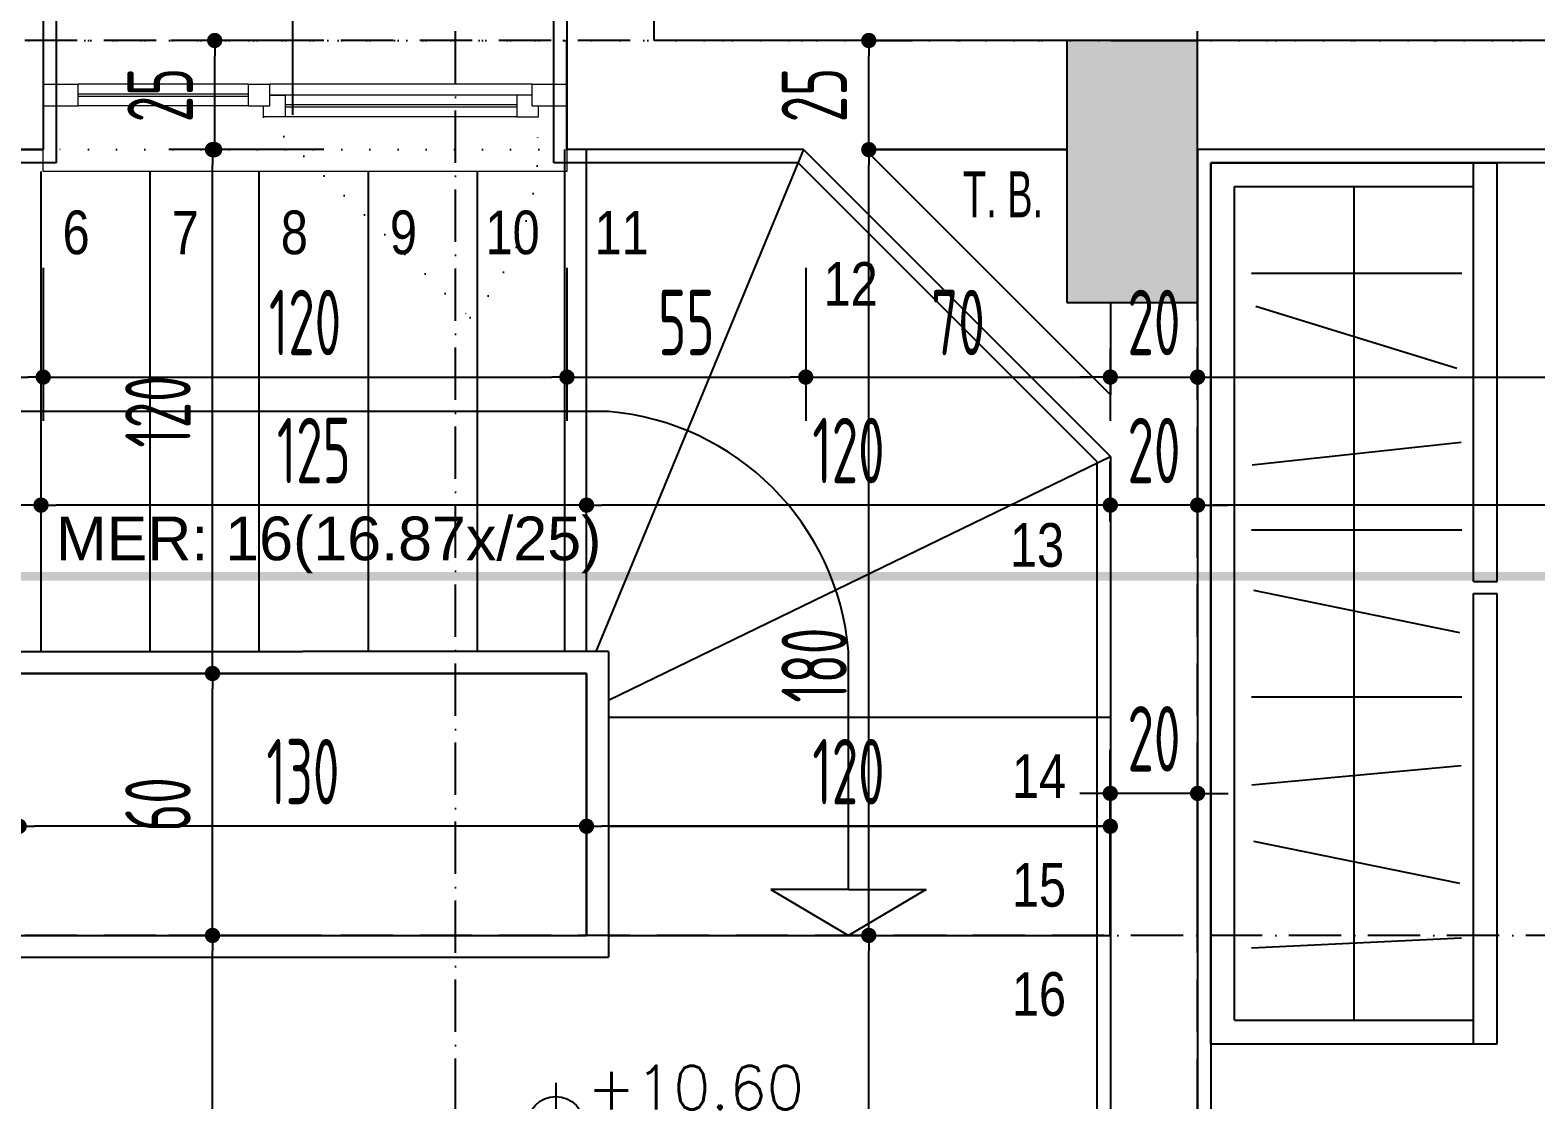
# Model space of a CAD drawing. Extents: x 41749 to 92598, y -24291 to 29432.
# Drawn here: x 64440.6 to 64785.6, y -22539 to -22294 of the extents above; entities that cross this region are included whole.
import ezdxf

# ---------------------------------------------------------------- set-up
doc = ezdxf.new("R2010")
doc.units = 0
doc.header["$MEASUREMENT"] = 0
doc.header["$PDMODE"] = 3
for name, pattern in [('ACAD_ISO10W100', [18, 12, -3, 0, -3]), ('DASHED', [0.75, 0.5, -0.25]), ('DOT', [6.35, 0, -6.35]), ('DUZ', [500, 500])]:
    doc.linetypes.add(name, pattern=pattern)
doc.layers.get('0').update_dxf_attribs({"linetype": 'CONTINUOUS'})
doc.layers.get('Defpoints').update_dxf_attribs({"linetype": 'CONTINUOUS'})
doc.layers.add('1-UYGULAMA', color=6, linetype='DUZ', lineweight=0)
doc.layers.add('KAPI-GOR', color=153, linetype='CONTINUOUS', lineweight=15)
for name, color, linetype in [('AKS', 10, 'CONTINUOUS'), ('DUVAR', 6, 'CONTINUOUS'), ('İÇ ÖLÇÜ', 95, 'CONTINUOUS'), ('KOLON', 5, 'CONTINUOUS'), ('MERBAS', 231, 'CONTINUOUS'), ('MERDIVEN', 3, 'CONTINUOUS'), ('OLCU', 3, 'CONTINUOUS'), ('P', 7, 'DOT'), ('SEMBOL', 21, 'CONTINUOUS'), ('SIVA', 7, 'CONTINUOUS'), ('tar', 12, 'CONTINUOUS'), ('TEFRIS', 12, 'CONTINUOUS'), ('YAZI', 7, 'CONTINUOUS')]:
    doc.layers.add(name, color=color, linetype=linetype)
doc.styles.add('KOT', font='ROMANS.SHX')
doc.styles.add('OLCU', font='isocpeur.ttf', dxfattribs={"width": 0.59})
doc.styles.add('POZ', font='arial.ttf', dxfattribs={"width": 0.8, "height": 12.5})
doc.dimstyles.new('OLCU3', dxfattribs={"dimscale": 0.5, "dimtxt": 30, "dimasz": 7, "dimexe": 20, "dimexo": 0, "dimgap": 10, "dimtad": 1, "dimdec": 4, "dimrnd": 0.5, "dimdsep": 46, "dimtxsty": 'OLCU', "dimblk1": 'DOT', "dimblk2": 'DOT', "dimsah": 1, "dimcen": 0.09, "dimclrt": 4, "dimadec": 0, "dimazin": 0, "dimtfac": 1, "dimtdec": 4, "dimtix": 1, "dimtmove": 2, "dimatfit": 3, "dimfxl": 0, "dimtolj": 1, "dimtzin": 0, "dimarcsym": 0})

# ---------------------------------------------------------------- blocks, each defined once
blk = doc.blocks.new('A$C6AC850BE')
at = {"layer": 'TEFRIS'}
for p, q in [((-0.4781, 0.2762), (0.2383, 0.2762)), ((-0.4781, -0.1798), (-0.4781, 0.2762)), ((0.2383, 0.2382), (0.2383, 0.2762)), ((0.2573, 0.2762), (0.9237, 0.2762)), ((0.2573, 0.2382), (0.2573, 0.2762)), ((0.9237, -0.1798), (0.9237, 0.2762)), ((-0.4781, 0.2382), (0.2383, 0.2382)), ((-0.4401, -0.1418), (-0.4401, 0.2382)), ((-0.3255, -0.1148), (-0.3094, 0.2194)), ((-0.1554, -0.1117), (-0.2222, 0.2161)), ((-0.0662, -0.1143), (-0.0351, 0.2188)), ((0.0739, -0.115), (0.0739, 0.2196)), ((0.2436, -0.1117), (0.1765, 0.2161)), ((0.2573, 0.2382), (0.9237, 0.2382)), ((0.3398, -0.115), (0.3398, 0.2196)), ((0.443, -0.1141), (0.4792, 0.2186)), ((0.7482, -0.115), (0.7482, 0.2196)), ((0.8857, -0.1418), (0.8857, 0.2382)), ((0.6954, -0.1078), (0.5971, 0.212)), ((-0.4401, 0.0482), (0.8857, 0.0482)), ((-0.4401, -0.1418), (0.8857, -0.1418)), ((-0.4781, -0.1798), (0.9237, -0.1798))]:
    blk.add_line(p, q, dxfattribs=at)
blk = doc.blocks.new('DOT')
at = {"color": 0, "linetype": 'ByBlock'}
blk.add_line((-0.5, 0), (-1, 0), dxfattribs=at)
at = {"color": 0, "linetype": 'ByBlock', "const_width": 0.5}
blk.add_lwpolyline([(-0.25, 0, 1), (0.25, 0, 1)], format="xyb", close=True, dxfattribs=at)
blk = doc.blocks.new('*D1389')
at = {"layer": 'Defpoints', "color": 0, "transparency": 16777216}
for p in [(64443.56, -22298.84), (64387.86, -22321.34), (64443.56, -22373.44)]:
    blk.add_point(p, dxfattribs=at)
at = {"layer": 'İÇ ÖLÇÜ', "color": 0, "lineweight": -2, "transparency": 16777216}
for p, q in [((64387.86, -22348.44), (64387.86, -22383.44)), ((64443.56, -22348.44), (64443.56, -22383.44)), ((64391.36, -22373.44), (64440.06, -22373.44))]:
    blk.add_line(p, q, dxfattribs=at)
at = {"layer": 'İÇ ÖLÇÜ', "color": 0, "lineweight": -2, "transparency": 16777216, "xscale": 3.5, "yscale": 3.5, "zscale": 3.5, "rotation": 180}
blk.add_blockref('DOT', (64387.86, -22373.44), dxfattribs=at)
at = {"layer": 'İÇ ÖLÇÜ', "color": 0, "lineweight": -2, "transparency": 16777216, "xscale": 3.5, "yscale": 3.5, "zscale": 3.5}
blk.add_blockref('DOT', (64443.56, -22373.44), dxfattribs=at)
at = {"layer": 'İÇ ÖLÇÜ', "color": 4, "transparency": 16777216, "insert": (64415.71, -22360.94), "char_height": 15, "attachment_point": 5, "style": 'OLCU'}
blk.add_mtext('\\A1;55', dxfattribs=at)
blk = doc.blocks.new('*D1390')
at = {"layer": 'Defpoints', "color": 0, "transparency": 16777216}
for p in [(64443.56, -22296.34), (64563.56, -22314.35), (64563.56, -22373.44)]:
    blk.add_point(p, dxfattribs=at)
at = {"layer": 'İÇ ÖLÇÜ', "color": 0, "lineweight": -2, "transparency": 16777216}
for p, q in [((64443.56, -22348.44), (64443.56, -22383.44)), ((64563.56, -22348.44), (64563.56, -22383.44)), ((64447.06, -22373.44), (64560.06, -22373.44))]:
    blk.add_line(p, q, dxfattribs=at)
at = {"layer": 'İÇ ÖLÇÜ', "color": 0, "lineweight": -2, "transparency": 16777216, "xscale": 3.5, "yscale": 3.5, "zscale": 3.5, "rotation": 180}
blk.add_blockref('DOT', (64443.56, -22373.44), dxfattribs=at)
at = {"layer": 'İÇ ÖLÇÜ', "color": 0, "lineweight": -2, "transparency": 16777216, "xscale": 3.5, "yscale": 3.5, "zscale": 3.5}
blk.add_blockref('DOT', (64563.56, -22373.44), dxfattribs=at)
at = {"layer": 'İÇ ÖLÇÜ', "color": 4, "transparency": 16777216, "insert": (64503.56, -22360.94), "char_height": 15, "attachment_point": 5, "style": 'OLCU'}
blk.add_mtext('\\A1;120', dxfattribs=at)
blk = doc.blocks.new('*D1391')
at = {"layer": 'Defpoints', "color": 0, "transparency": 16777216}
for p in [(64563.56, -22314.35), (64618.27, -22321.34), (64618.27, -22373.44)]:
    blk.add_point(p, dxfattribs=at)
at = {"layer": 'İÇ ÖLÇÜ', "color": 0, "lineweight": -2, "transparency": 16777216}
for p, q in [((64563.56, -22348.44), (64563.56, -22383.44)), ((64618.27, -22348.44), (64618.27, -22383.44)), ((64567.06, -22373.44), (64614.77, -22373.44))]:
    blk.add_line(p, q, dxfattribs=at)
at = {"layer": 'İÇ ÖLÇÜ', "color": 0, "lineweight": -2, "transparency": 16777216, "xscale": 3.5, "yscale": 3.5, "zscale": 3.5, "rotation": 180}
blk.add_blockref('DOT', (64563.56, -22373.44), dxfattribs=at)
at = {"layer": 'İÇ ÖLÇÜ', "color": 0, "lineweight": -2, "transparency": 16777216, "xscale": 3.5, "yscale": 3.5, "zscale": 3.5}
blk.add_blockref('DOT', (64618.27, -22373.44), dxfattribs=at)
at = {"layer": 'İÇ ÖLÇÜ', "color": 4, "transparency": 16777216, "insert": (64590.92, -22360.94), "char_height": 15, "attachment_point": 5, "style": 'OLCU'}
blk.add_mtext('\\A1;55', dxfattribs=at)
blk = doc.blocks.new('*D1392')
at = {"layer": 'Defpoints', "color": 0, "transparency": 16777216}
for p in [(64618.27, -22321.34), (64688.06, -22366.92), (64688.06, -22373.44)]:
    blk.add_point(p, dxfattribs=at)
at = {"layer": 'İÇ ÖLÇÜ', "color": 0, "lineweight": -2, "transparency": 16777216}
for p, q in [((64618.27, -22348.44), (64618.27, -22383.44)), ((64688.06, -22366.92), (64688.06, -22383.44)), ((64621.77, -22373.44), (64684.56, -22373.44))]:
    blk.add_line(p, q, dxfattribs=at)
at = {"layer": 'İÇ ÖLÇÜ', "color": 0, "lineweight": -2, "transparency": 16777216, "xscale": 3.5, "yscale": 3.5, "zscale": 3.5, "rotation": 180}
blk.add_blockref('DOT', (64618.27, -22373.44), dxfattribs=at)
at = {"layer": 'İÇ ÖLÇÜ', "color": 0, "lineweight": -2, "transparency": 16777216, "xscale": 3.5, "yscale": 3.5, "zscale": 3.5}
blk.add_blockref('DOT', (64688.06, -22373.44), dxfattribs=at)
at = {"layer": 'İÇ ÖLÇÜ', "color": 4, "transparency": 16777216, "insert": (64653.17, -22360.94), "char_height": 15, "attachment_point": 5, "style": 'OLCU'}
blk.add_mtext('\\A1;70', dxfattribs=at)
blk = doc.blocks.new('*D1393')
at = {"layer": 'Defpoints', "color": 0, "transparency": 16777216}
for p in [(64688.06, -22366.92), (64708.06, -22372.75), (64708.06, -22373.44)]:
    blk.add_point(p, dxfattribs=at)
at = {"layer": 'İÇ ÖLÇÜ', "color": 0, "lineweight": -2, "transparency": 16777216}
for p, q in [((64688.06, -22366.92), (64688.06, -22383.44)), ((64708.06, -22372.75), (64708.06, -22383.44)), ((64684.56, -22373.44), (64681.06, -22373.44)), ((64688.06, -22373.44), (64708.06, -22373.44)), ((64711.56, -22373.44), (64715.06, -22373.44))]:
    blk.add_line(p, q, dxfattribs=at)
at = {"layer": 'İÇ ÖLÇÜ', "color": 0, "lineweight": -2, "transparency": 16777216, "xscale": 3.5, "yscale": 3.5, "zscale": 3.5}
blk.add_blockref('DOT', (64688.06, -22373.44), dxfattribs=at)
at = {"layer": 'İÇ ÖLÇÜ', "color": 0, "lineweight": -2, "transparency": 16777216, "xscale": 3.5, "yscale": 3.5, "zscale": 3.5, "rotation": 180}
blk.add_blockref('DOT', (64708.06, -22373.44), dxfattribs=at)
at = {"layer": 'İÇ ÖLÇÜ', "color": 4, "transparency": 16777216, "insert": (64698.06, -22360.94), "char_height": 15, "attachment_point": 5, "style": 'OLCU'}
blk.add_mtext('\\A1;20', dxfattribs=at)
blk = doc.blocks.new('*D1394')
at = {"layer": 'Defpoints', "color": 0, "transparency": 16777216}
for p in [(64887.91, -22326.37), (64708.06, -22372.75), (64887.91, -22373.47)]:
    blk.add_point(p, dxfattribs=at)
at = {"layer": 'İÇ ÖLÇÜ', "color": 0, "lineweight": -2, "transparency": 16777216}
for p, q in [((64887.91, -22348.47), (64887.91, -22383.47)), ((64708.06, -22372.75), (64708.06, -22383.47)), ((64711.56, -22373.47), (64884.41, -22373.47))]:
    blk.add_line(p, q, dxfattribs=at)
at = {"layer": 'İÇ ÖLÇÜ', "color": 0, "lineweight": -2, "transparency": 16777216, "xscale": 3.5, "yscale": 3.5, "zscale": 3.5, "rotation": 180}
blk.add_blockref('DOT', (64708.06, -22373.47), dxfattribs=at)
at = {"layer": 'İÇ ÖLÇÜ', "color": 0, "lineweight": -2, "transparency": 16777216, "xscale": 3.5, "yscale": 3.5, "zscale": 3.5}
blk.add_blockref('DOT', (64887.91, -22373.47), dxfattribs=at)
at = {"layer": 'İÇ ÖLÇÜ', "color": 4, "transparency": 16777216, "insert": (64797.99, -22360.97), "char_height": 15, "attachment_point": 5, "style": 'OLCU'}
blk.add_mtext('\\A1;180', dxfattribs=at)
blk = doc.blocks.new('*D1399')
at = {"layer": 'Defpoints', "color": 0, "transparency": 16777216}
for p in [(65158.06, -22382.47), (64708.06, -22402.77), (64708.06, -22406.56)]:
    blk.add_point(p, dxfattribs=at)
at = {"layer": 'İÇ ÖLÇÜ', "color": 0, "lineweight": -2, "transparency": 16777216}
for p, q in [((65158.06, -22382.47), (65158.06, -22412.77)), ((64708.06, -22406.56), (64708.06, -22392.77)), ((65154.56, -22402.77), (64711.56, -22402.77))]:
    blk.add_line(p, q, dxfattribs=at)
at = {"layer": 'İÇ ÖLÇÜ', "color": 0, "lineweight": -2, "transparency": 16777216, "xscale": 3.5, "yscale": 3.5, "zscale": 3.5, "rotation": 180}
blk.add_blockref('DOT', (64708.06, -22402.77), dxfattribs=at)
at = {"layer": 'İÇ ÖLÇÜ', "color": 0, "lineweight": -2, "transparency": 16777216, "xscale": 3.5, "yscale": 3.5, "zscale": 3.5}
blk.add_blockref('DOT', (65158.06, -22402.77), dxfattribs=at)
at = {"layer": 'İÇ ÖLÇÜ', "color": 4, "transparency": 16777216, "insert": (64933.06, -22390.27), "char_height": 15, "attachment_point": 5, "style": 'OLCU'}
blk.add_mtext('\\A1;450', dxfattribs=at)
blk = doc.blocks.new('*D1400')
at = {"layer": 'Defpoints', "color": 0, "transparency": 16777216}
for p in [(64688.06, -22402.77), (64688.06, -22406.56), (64708.06, -22406.56)]:
    blk.add_point(p, dxfattribs=at)
at = {"layer": 'İÇ ÖLÇÜ', "color": 0, "lineweight": -2, "transparency": 16777216}
for p, q in [((64688.06, -22406.56), (64688.06, -22392.77)), ((64708.06, -22406.56), (64708.06, -22392.77)), ((64684.56, -22402.77), (64681.06, -22402.77)), ((64708.06, -22402.77), (64688.06, -22402.77)), ((64711.56, -22402.77), (64715.06, -22402.77))]:
    blk.add_line(p, q, dxfattribs=at)
at = {"layer": 'İÇ ÖLÇÜ', "color": 0, "lineweight": -2, "transparency": 16777216, "xscale": 3.5, "yscale": 3.5, "zscale": 3.5}
blk.add_blockref('DOT', (64688.06, -22402.77), dxfattribs=at)
at = {"layer": 'İÇ ÖLÇÜ', "color": 0, "lineweight": -2, "transparency": 16777216, "xscale": 3.5, "yscale": 3.5, "zscale": 3.5, "rotation": 180}
blk.add_blockref('DOT', (64708.06, -22402.77), dxfattribs=at)
at = {"layer": 'İÇ ÖLÇÜ', "color": 4, "transparency": 16777216, "insert": (64698.06, -22390.27), "char_height": 15, "attachment_point": 5, "style": 'OLCU'}
blk.add_mtext('\\A1;20', dxfattribs=at)
blk = doc.blocks.new('*D1401')
at = {"layer": 'Defpoints', "color": 0, "transparency": 16777216}
for p in [(64568.06, -22402.77), (64568.06, -22406.56), (64688.06, -22406.56)]:
    blk.add_point(p, dxfattribs=at)
at = {"layer": 'İÇ ÖLÇÜ', "color": 0, "lineweight": -2, "transparency": 16777216}
for p, q in [((64568.06, -22406.56), (64568.06, -22392.77)), ((64688.06, -22406.56), (64688.06, -22392.77)), ((64684.56, -22402.77), (64571.56, -22402.77))]:
    blk.add_line(p, q, dxfattribs=at)
at = {"layer": 'İÇ ÖLÇÜ', "color": 0, "lineweight": -2, "transparency": 16777216, "xscale": 3.5, "yscale": 3.5, "zscale": 3.5, "rotation": 180}
blk.add_blockref('DOT', (64568.06, -22402.77), dxfattribs=at)
at = {"layer": 'İÇ ÖLÇÜ', "color": 0, "lineweight": -2, "transparency": 16777216, "xscale": 3.5, "yscale": 3.5, "zscale": 3.5}
blk.add_blockref('DOT', (64688.06, -22402.77), dxfattribs=at)
at = {"layer": 'İÇ ÖLÇÜ', "color": 4, "transparency": 16777216, "insert": (64628.06, -22390.27), "char_height": 15, "attachment_point": 5, "style": 'OLCU'}
blk.add_mtext('\\A1;120', dxfattribs=at)
blk = doc.blocks.new('*D1402')
at = {"layer": 'Defpoints', "color": 0, "transparency": 16777216}
for p in [(64443.06, -22402.77), (64443.06, -22406.56), (64568.06, -22406.56)]:
    blk.add_point(p, dxfattribs=at)
at = {"layer": 'İÇ ÖLÇÜ', "color": 0, "lineweight": -2, "transparency": 16777216}
for p, q in [((64443.06, -22406.56), (64443.06, -22392.77)), ((64568.06, -22406.56), (64568.06, -22392.77)), ((64564.56, -22402.77), (64446.56, -22402.77))]:
    blk.add_line(p, q, dxfattribs=at)
at = {"layer": 'İÇ ÖLÇÜ', "color": 0, "lineweight": -2, "transparency": 16777216, "xscale": 3.5, "yscale": 3.5, "zscale": 3.5, "rotation": 180}
blk.add_blockref('DOT', (64443.06, -22402.77), dxfattribs=at)
at = {"layer": 'İÇ ÖLÇÜ', "color": 0, "lineweight": -2, "transparency": 16777216, "xscale": 3.5, "yscale": 3.5, "zscale": 3.5}
blk.add_blockref('DOT', (64568.06, -22402.77), dxfattribs=at)
at = {"layer": 'İÇ ÖLÇÜ', "color": 4, "transparency": 16777216, "insert": (64505.56, -22390.27), "char_height": 15, "attachment_point": 5, "style": 'OLCU'}
blk.add_mtext('\\A1;125', dxfattribs=at)
blk = doc.blocks.new('*D1403')
at = {"layer": 'Defpoints', "color": 0, "transparency": 16777216}
for p in [(64318.06, -22402.77), (64318.06, -22406.56), (64443.06, -22406.56)]:
    blk.add_point(p, dxfattribs=at)
at = {"layer": 'İÇ ÖLÇÜ', "color": 0, "lineweight": -2, "transparency": 16777216}
for p, q in [((64318.06, -22406.56), (64318.06, -22392.77)), ((64443.06, -22406.56), (64443.06, -22392.77)), ((64439.56, -22402.77), (64321.56, -22402.77))]:
    blk.add_line(p, q, dxfattribs=at)
at = {"layer": 'İÇ ÖLÇÜ', "color": 0, "lineweight": -2, "transparency": 16777216, "xscale": 3.5, "yscale": 3.5, "zscale": 3.5, "rotation": 180}
blk.add_blockref('DOT', (64318.06, -22402.77), dxfattribs=at)
at = {"layer": 'İÇ ÖLÇÜ', "color": 0, "lineweight": -2, "transparency": 16777216, "xscale": 3.5, "yscale": 3.5, "zscale": 3.5}
blk.add_blockref('DOT', (64443.06, -22402.77), dxfattribs=at)
at = {"layer": 'İÇ ÖLÇÜ', "color": 4, "transparency": 16777216, "insert": (64380.56, -22390.27), "char_height": 15, "attachment_point": 5, "style": 'OLCU'}
blk.add_mtext('\\A1;125', dxfattribs=at)
blk = doc.blocks.new('*D1411')
at = {"layer": 'Defpoints', "color": 0, "transparency": 16777216}
for p in [(64688.06, -22468.81), (64708.06, -22501.99), (64688.06, -22530.93)]:
    blk.add_point(p, dxfattribs=at)
at = {"layer": 'İÇ ÖLÇÜ', "color": 0, "lineweight": -2, "transparency": 16777216}
for p, q in [((64688.06, -22493.81), (64688.06, -22458.81)), ((64708.06, -22493.81), (64708.06, -22458.81)), ((64684.56, -22468.81), (64681.06, -22468.81)), ((64708.06, -22468.81), (64688.06, -22468.81)), ((64711.56, -22468.81), (64715.06, -22468.81))]:
    blk.add_line(p, q, dxfattribs=at)
at = {"layer": 'İÇ ÖLÇÜ', "color": 0, "lineweight": -2, "transparency": 16777216, "xscale": 3.5, "yscale": 3.5, "zscale": 3.5}
blk.add_blockref('DOT', (64688.06, -22468.81), dxfattribs=at)
at = {"layer": 'İÇ ÖLÇÜ', "color": 0, "lineweight": -2, "transparency": 16777216, "xscale": 3.5, "yscale": 3.5, "zscale": 3.5, "rotation": 180}
blk.add_blockref('DOT', (64708.06, -22468.81), dxfattribs=at)
at = {"layer": 'İÇ ÖLÇÜ', "color": 4, "transparency": 16777216, "insert": (64698.06, -22456.31), "char_height": 15, "attachment_point": 5, "style": 'OLCU'}
blk.add_mtext('\\A1;20', dxfattribs=at)
blk = doc.blocks.new('*D1412')
at = {"layer": 'Defpoints', "color": 0, "transparency": 16777216}
for p in [(64568.06, -22476.34), (64568.06, -22489.56), (64688.06, -22538.46)]:
    blk.add_point(p, dxfattribs=at)
at = {"layer": 'İÇ ÖLÇÜ', "color": 0, "lineweight": -2, "transparency": 16777216}
for p, q in [((64568.06, -22489.56), (64568.06, -22466.34)), ((64688.06, -22501.34), (64688.06, -22466.34)), ((64684.56, -22476.34), (64571.56, -22476.34))]:
    blk.add_line(p, q, dxfattribs=at)
at = {"layer": 'İÇ ÖLÇÜ', "color": 0, "lineweight": -2, "transparency": 16777216, "xscale": 3.5, "yscale": 3.5, "zscale": 3.5, "rotation": 180}
blk.add_blockref('DOT', (64568.06, -22476.34), dxfattribs=at)
at = {"layer": 'İÇ ÖLÇÜ', "color": 0, "lineweight": -2, "transparency": 16777216, "xscale": 3.5, "yscale": 3.5, "zscale": 3.5}
blk.add_blockref('DOT', (64688.06, -22476.34), dxfattribs=at)
at = {"layer": 'İÇ ÖLÇÜ', "color": 4, "transparency": 16777216, "insert": (64628.06, -22463.84), "char_height": 15, "attachment_point": 5, "style": 'OLCU'}
blk.add_mtext('\\A1;120', dxfattribs=at)
blk = doc.blocks.new('*D1413')
at = {"layer": 'Defpoints', "color": 0, "transparency": 16777216}
for p in [(64438.06, -22476.34), (64438.06, -22489.56), (64568.06, -22489.56)]:
    blk.add_point(p, dxfattribs=at)
at = {"layer": 'İÇ ÖLÇÜ', "color": 0, "lineweight": -2, "transparency": 16777216}
for p, q in [((64438.06, -22489.56), (64438.06, -22466.34)), ((64568.06, -22489.56), (64568.06, -22466.34)), ((64564.56, -22476.34), (64441.56, -22476.34))]:
    blk.add_line(p, q, dxfattribs=at)
at = {"layer": 'İÇ ÖLÇÜ', "color": 0, "lineweight": -2, "transparency": 16777216, "xscale": 3.5, "yscale": 3.5, "zscale": 3.5, "rotation": 180}
blk.add_blockref('DOT', (64438.06, -22476.34), dxfattribs=at)
at = {"layer": 'İÇ ÖLÇÜ', "color": 0, "lineweight": -2, "transparency": 16777216, "xscale": 3.5, "yscale": 3.5, "zscale": 3.5}
blk.add_blockref('DOT', (64568.06, -22476.34), dxfattribs=at)
at = {"layer": 'İÇ ÖLÇÜ', "color": 4, "transparency": 16777216, "insert": (64503.06, -22463.84), "char_height": 15, "attachment_point": 5, "style": 'OLCU'}
blk.add_mtext('\\A1;130', dxfattribs=at)
blk = doc.blocks.new('*D1561')
at = {"layer": 'Defpoints', "color": 0, "transparency": 16777216}
for p in [(64482.35, -22501.34), (64516.9, -22501.34), (64551.29, -22621.34)]:
    blk.add_point(p, dxfattribs=at)
at = {"layer": 'İÇ ÖLÇÜ', "color": 0, "lineweight": -2, "transparency": 16777216}
for p, q in [((64507.35, -22501.34), (64472.35, -22501.34)), ((64482.35, -22617.84), (64482.35, -22504.84)), ((64507.35, -22621.34), (64472.35, -22621.34))]:
    blk.add_line(p, q, dxfattribs=at)
at = {"layer": 'İÇ ÖLÇÜ', "color": 0, "lineweight": -2, "transparency": 16777216, "xscale": 3.5, "yscale": 3.5, "zscale": 3.5}
for p, rotation in [((64482.35, -22501.34), 90), ((64482.35, -22621.34), 270)]:
    blk.add_blockref('DOT', p, dxfattribs=dict(at, rotation=rotation))
at = {"layer": 'İÇ ÖLÇÜ', "color": 4, "transparency": 16777216, "insert": (64469.85, -22561.34), "char_height": 15, "attachment_point": 5, "rotation": 90, "style": 'OLCU'}
blk.add_mtext('\\A1;120', dxfattribs=at)
blk = doc.blocks.new('*D1562')
at = {"layer": 'Defpoints', "color": 0, "transparency": 16777216}
for p in [(64482.35, -22441.34), (64510.28, -22441.34), (64516.9, -22501.34)]:
    blk.add_point(p, dxfattribs=at)
at = {"layer": 'İÇ ÖLÇÜ', "color": 0, "lineweight": -2, "transparency": 16777216}
for p, q in [((64507.35, -22441.34), (64472.35, -22441.34)), ((64482.35, -22497.84), (64482.35, -22444.84)), ((64507.35, -22501.34), (64472.35, -22501.34))]:
    blk.add_line(p, q, dxfattribs=at)
at = {"layer": 'İÇ ÖLÇÜ', "color": 0, "lineweight": -2, "transparency": 16777216, "xscale": 3.5, "yscale": 3.5, "zscale": 3.5}
for p, rotation in [((64482.35, -22441.34), 90), ((64482.35, -22501.34), 270)]:
    blk.add_blockref('DOT', p, dxfattribs=dict(at, rotation=rotation))
at = {"layer": 'İÇ ÖLÇÜ', "color": 4, "transparency": 16777216, "insert": (64469.85, -22471.34), "char_height": 15, "attachment_point": 5, "rotation": 90, "style": 'OLCU'}
blk.add_mtext('\\A1;60', dxfattribs=at)
blk = doc.blocks.new('*D1563')
at = {"layer": 'Defpoints', "color": 0, "transparency": 16777216}
for p in [(64482.35, -22321.34), (64577.65, -22321.34), (64510.28, -22441.34)]:
    blk.add_point(p, dxfattribs=at)
at = {"layer": 'İÇ ÖLÇÜ', "color": 0, "lineweight": -2, "transparency": 16777216}
for p, q in [((64507.35, -22321.34), (64472.35, -22321.34)), ((64482.35, -22437.84), (64482.35, -22324.84)), ((64507.35, -22441.34), (64472.35, -22441.34))]:
    blk.add_line(p, q, dxfattribs=at)
at = {"layer": 'İÇ ÖLÇÜ', "color": 0, "lineweight": -2, "transparency": 16777216, "xscale": 3.5, "yscale": 3.5, "zscale": 3.5}
for p, rotation in [((64482.35, -22321.34), 90), ((64482.35, -22441.34), 270)]:
    blk.add_blockref('DOT', p, dxfattribs=dict(at, rotation=rotation))
at = {"layer": 'İÇ ÖLÇÜ', "color": 4, "transparency": 16777216, "insert": (64469.85, -22381.34), "char_height": 15, "attachment_point": 5, "rotation": 90, "style": 'OLCU'}
blk.add_mtext('\\A1;120', dxfattribs=at)
blk = doc.blocks.new('*D1564')
at = {"layer": 'Defpoints', "color": 0, "transparency": 16777216}
for p in [(64482.85, -22296.34), (64578.15, -22296.34), (64578.15, -22321.34)]:
    blk.add_point(p, dxfattribs=at)
at = {"layer": 'İÇ ÖLÇÜ', "color": 0, "lineweight": -2, "transparency": 16777216}
for p, q in [((64507.85, -22296.34), (64472.85, -22296.34)), ((64482.85, -22317.84), (64482.85, -22299.84)), ((64507.85, -22321.34), (64472.85, -22321.34))]:
    blk.add_line(p, q, dxfattribs=at)
at = {"layer": 'İÇ ÖLÇÜ', "color": 0, "lineweight": -2, "transparency": 16777216, "xscale": 3.5, "yscale": 3.5, "zscale": 3.5}
for p, rotation in [((64482.85, -22296.34), 90), ((64482.85, -22321.34), 270)]:
    blk.add_blockref('DOT', p, dxfattribs=dict(at, rotation=rotation))
at = {"layer": 'İÇ ÖLÇÜ', "color": 4, "transparency": 16777216, "insert": (64470.35, -22308.84), "char_height": 15, "attachment_point": 5, "rotation": 90, "style": 'OLCU'}
blk.add_mtext('\\A1;25', dxfattribs=at)
blk = doc.blocks.new('*D1570')
at = {"layer": 'Defpoints', "color": 0, "transparency": 16777216}
for p in [(64597.35, -22501.34), (64632.72, -22501.34), (64627.95, -22621.34)]:
    blk.add_point(p, dxfattribs=at)
at = {"layer": 'İÇ ÖLÇÜ', "color": 0, "lineweight": -2, "transparency": 16777216}
for p, q in [((64607.72, -22501.34), (64642.72, -22501.34)), ((64632.72, -22617.84), (64632.72, -22504.84)), ((64627.95, -22621.34), (64642.72, -22621.34))]:
    blk.add_line(p, q, dxfattribs=at)
at = {"layer": 'İÇ ÖLÇÜ', "color": 0, "lineweight": -2, "transparency": 16777216, "xscale": 3.5, "yscale": 3.5, "zscale": 3.5}
for p, rotation in [((64632.72, -22501.34), 90), ((64632.72, -22621.34), 270)]:
    blk.add_blockref('DOT', p, dxfattribs=dict(at, rotation=rotation))
at = {"layer": 'İÇ ÖLÇÜ', "color": 4, "transparency": 16777216, "insert": (64620.22, -22561.34), "char_height": 15, "attachment_point": 5, "rotation": 90, "style": 'OLCU'}
blk.add_mtext('\\A1;120', dxfattribs=at)
blk = doc.blocks.new('*D1571')
at = {"layer": 'Defpoints', "color": 0, "transparency": 16777216}
for p in [(64631.91, -22321.34), (64632.72, -22321.34), (64597.35, -22501.34)]:
    blk.add_point(p, dxfattribs=at)
at = {"layer": 'İÇ ÖLÇÜ', "color": 0, "lineweight": -2, "transparency": 16777216}
for p, q in [((64631.91, -22321.34), (64642.72, -22321.34)), ((64632.72, -22497.84), (64632.72, -22324.84)), ((64607.72, -22501.34), (64642.72, -22501.34))]:
    blk.add_line(p, q, dxfattribs=at)
at = {"layer": 'İÇ ÖLÇÜ', "color": 0, "lineweight": -2, "transparency": 16777216, "xscale": 3.5, "yscale": 3.5, "zscale": 3.5}
for p, rotation in [((64632.72, -22321.34), 90), ((64632.72, -22501.34), 270)]:
    blk.add_blockref('DOT', p, dxfattribs=dict(at, rotation=rotation))
at = {"layer": 'İÇ ÖLÇÜ', "color": 4, "transparency": 16777216, "insert": (64620.22, -22439.44), "char_height": 15, "attachment_point": 5, "rotation": 90, "style": 'OLCU'}
blk.add_mtext('\\A1;180', dxfattribs=at)
blk = doc.blocks.new('*D1572')
at = {"layer": 'Defpoints', "color": 0, "transparency": 16777216}
for p in [(64631.91, -22296.34), (64632.72, -22296.34), (64631.91, -22321.34)]:
    blk.add_point(p, dxfattribs=at)
at = {"layer": 'İÇ ÖLÇÜ', "color": 0, "lineweight": -2, "transparency": 16777216}
for p, q in [((64631.91, -22296.34), (64642.72, -22296.34)), ((64632.72, -22317.84), (64632.72, -22299.84)), ((64631.91, -22321.34), (64642.72, -22321.34))]:
    blk.add_line(p, q, dxfattribs=at)
at = {"layer": 'İÇ ÖLÇÜ', "color": 0, "lineweight": -2, "transparency": 16777216, "xscale": 3.5, "yscale": 3.5, "zscale": 3.5}
for p, rotation in [((64632.72, -22296.34), 90), ((64632.72, -22321.34), 270)]:
    blk.add_blockref('DOT', p, dxfattribs=dict(at, rotation=rotation))
at = {"layer": 'İÇ ÖLÇÜ', "color": 4, "transparency": 16777216, "insert": (64620.22, -22308.84), "char_height": 15, "attachment_point": 5, "rotation": 90, "style": 'OLCU'}
blk.add_mtext('\\A1;25', dxfattribs=at)
blk = doc.blocks.new('*D1726')
at = {"layer": 'Defpoints', "color": 0, "transparency": 16777216}
for p in [(63583.06, -22108.06), (63583.06, -22333.07), (65203.06, -22541.34)]:
    blk.add_point(p, dxfattribs=at)
at = {"layer": 'OLCU', "color": 0, "lineweight": -2, "transparency": 16777216}
for p, q in [((63583.06, -22133.06), (63583.06, -22098.06)), ((65203.06, -22133.06), (65203.06, -22098.06)), ((65199.56, -22108.06), (63586.56, -22108.06))]:
    blk.add_line(p, q, dxfattribs=at)
at = {"layer": 'OLCU', "color": 0, "lineweight": -2, "transparency": 16777216, "xscale": 3.5, "yscale": 3.5, "zscale": 3.5, "rotation": 180}
blk.add_blockref('DOT', (63583.06, -22108.06), dxfattribs=at)
at = {"layer": 'OLCU', "color": 0, "lineweight": -2, "transparency": 16777216, "xscale": 3.5, "yscale": 3.5, "zscale": 3.5}
blk.add_blockref('DOT', (65203.06, -22108.06), dxfattribs=at)
at = {"layer": 'OLCU', "color": 4, "transparency": 16777216, "insert": (64393.06, -22095.56), "char_height": 15, "attachment_point": 5, "style": 'OLCU'}
blk.add_mtext('\\A1;1620', dxfattribs=at)
blk = doc.blocks.new('*D1730')
at = {"layer": 'Defpoints', "color": 0, "transparency": 16777216}
for p in [(65183.06, -22078.06), (65183.06, -22381.34), (63343.06, -22676.34)]:
    blk.add_point(p, dxfattribs=at)
at = {"layer": 'OLCU', "color": 0, "lineweight": -2, "transparency": 16777216}
for p, q in [((63343.06, -22103.06), (63343.06, -22068.06)), ((65183.06, -22103.06), (65183.06, -22068.06)), ((63346.56, -22078.06), (65179.56, -22078.06))]:
    blk.add_line(p, q, dxfattribs=at)
at = {"layer": 'OLCU', "color": 0, "lineweight": -2, "transparency": 16777216, "xscale": 3.5, "yscale": 3.5, "zscale": 3.5, "rotation": 180}
blk.add_blockref('DOT', (63343.06, -22078.06), dxfattribs=at)
at = {"layer": 'OLCU', "color": 0, "lineweight": -2, "transparency": 16777216, "xscale": 3.5, "yscale": 3.5, "zscale": 3.5}
blk.add_blockref('DOT', (65183.06, -22078.06), dxfattribs=at)
at = {"layer": 'OLCU', "color": 4, "transparency": 16777216, "insert": (64263.06, -22065.56), "char_height": 15, "attachment_point": 5, "style": 'OLCU'}
blk.add_mtext('\\A1;1840', dxfattribs=at)
blk = doc.blocks.new('KOTBLK04')
for p, q in [((0, 0.49), (0, -0.49)), ((-0.49, 0), (2.51, 0))]:
    blk.add_line(p, q)
blk.add_circle((0, 0), 0.33)
at = {"color": 7, "style": 'KOT'}
blk.add_attdef('TEMIZ', (0.359, 0.185), '', height=1, dxfattribs=at)

msp = doc.modelspace()

# ---------------------------------------------------------------- hatches: boundary and pattern name
at = {"layer": 'tar'}
h = msp.add_hatch(dxfattribs=at)
h.set_pattern_fill('ANSI33', color=256, scale=40, style=0)
h.set_pattern_definition([(45, (10685.526, 0), (-7.0710678, 7.0710678), []), (45, (10692.597, 0), (-7.0710678, 7.0710678), [5, -2.5])])
h.paths.add_polyline_path([(63613.06272, -22296.33978), (63583.06272, -22296.33978), (63583.06272, -22356.33978), (63613.06272, -22356.33978)])
h.paths.add_polyline_path([(64138.06272, -22296.33978), (64128.06272, -22296.33978), (64118.06272, -22296.33978), (64118.06272, -22501.33978), (64138.06272, -22501.33978)])
h.paths.add_polyline_path([(64318.06272, -22296.33978), (64308.06272, -22296.33978), (64298.06272, -22296.33978), (64298.06272, -22501.33978), (64318.06272, -22501.33978)])
h.paths.add_polyline_path([(64708.06272, -22296.33978), (64678.06272, -22296.33978), (64678.06272, -22356.33978), (64708.06272, -22356.33978)])
h.paths.add_polyline_path([(65086.9142, -22296.33978), (65027.9142, -22296.33978), (65027.9142, -22326.33978), (65086.9142, -22326.33978)])
h.paths.add_polyline_path([(63613.06272, -22581.33978), (63583.06272, -22581.33978), (63583.06272, -22641.33978), (63613.06272, -22641.33978)])
h.paths.add_polyline_path([(64358.06272, -22611.33978), (64298.06272, -22611.33978), (64298.06272, -22641.33978), (64358.06272, -22641.33978)])
h.paths.add_polyline_path([(64708.06272, -22611.33978), (64648.06272, -22611.33978), (64648.06272, -22641.33978), (64708.06272, -22641.33978)])
h.paths.add_polyline_path([(63613.06272, -23081.33978), (63553.06272, -23081.33978), (63553.06272, -23111.33978), (63613.06272, -23111.33978)])
h.paths.add_polyline_path([(64038.06272, -23156.33973), (64008.06272, -23156.33973), (64008.06272, -23216.33973), (64038.06272, -23216.33973)])
h.paths.add_polyline_path([(64538.06272, -23156.33973), (64508.06272, -23156.33973), (64508.06272, -23216.33973), (64538.06272, -23216.33973)])
h.paths.add_polyline_path([(65086.9142, -23081.33978), (65026.9142, -23081.33978), (65026.9142, -23111.33978), (65086.9142, -23111.33978)])

# ---------------------------------------------------------------- linework, layer by layer
at = {"layer": '1-UYGULAMA'}
for p, q in [((64573.06272, -22321.33978), (64617.76835, -22321.33978)), ((64617.76835, -22321.33978), (64577.65082, -22321.33978))]:
    msp.add_line(p, q, dxfattribs=at)
at = {"layer": 'AKS', "linetype": 'ACAD_ISO10W100'}
for p, q in [((64538.06272, -23591.33978), (64538.06272, -21978.06351)), ((64708.06272, -23591.33978), (64708.06272, -21978.06351)), ((65483.06272, -22296.33978), (63063.06272, -22296.33978)), ((65483.06272, -22501.33978), (63063.06272, -22501.33978))]:
    msp.add_line(p, q, dxfattribs=at)
at = {"layer": 'DUVAR'}
for p, q in [((64443.56272, -22276.33978), (64443.56272, -22321.33978)), ((64563.56272, -22276.33978), (64563.56272, -22321.33978)), ((64583.56272, -22296.33978), (64583.56272, -22276.33978)), ((64443.56272, -22296.33978), (64443.56272, -22321.33978)), ((64563.56272, -22321.33978), (64563.56272, -22296.33978)), ((64563.56272, -22296.33978), (64563.56272, -22321.33978)), ((64563.56272, -22321.33978), (64563.56272, -22296.33978)), ((64563.56272, -22321.33978), (64563.56272, -22296.33978)), ((64563.56272, -22296.33978), (64563.56272, -22321.33978)), ((64563.56272, -22296.33978), (64563.56272, -22321.33978)), ((64678.06272, -22296.33978), (64583.56272, -22296.33978)), ((64678.06272, -22296.33978), (64583.56272, -22296.33978)), ((64867.91375, -22296.36977), (64708.06272, -22296.33978)), ((64867.91375, -22296.33978), (64708.06272, -22296.33978)), ((64388.35709, -22321.33978), (64443.56272, -22321.33978)), ((64443.56272, -22321.33978), (64388.35709, -22321.33978)), ((64443.56272, -22321.33978), (64388.35709, -22321.33978)), ((64617.76835, -22321.33978), (64563.56272, -22321.33978)), ((64617.76835, -22321.33978), (64563.56272, -22321.33978)), ((64617.76835, -22321.33978), (64563.56272, -22321.33978)), ((64688.06272, -22391.63416), (64617.76835, -22321.33978)), ((64678.06272, -22321.33978), (64631.91048, -22321.33978)), ((64678.06272, -22321.33978), (64631.91048, -22321.33978)), ((64678.06272, -22321.33978), (64631.91048, -22321.33978)), ((64631.91048, -22321.33978), (64678.06272, -22321.33978)), ((64688.06272, -22377.49202), (64631.91048, -22321.33978)), ((64678.06272, -22321.33978), (64631.91048, -22321.33978)), ((64887.91375, -22321.33978), (64708.06272, -22321.33978)), ((64708.06272, -22321.33978), (64708.06272, -22611.33978)), ((64688.06272, -22356.33978), (64688.06272, -22377.49202)), ((64708.06272, -22356.33978), (64708.06272, -22611.33978)), ((64688.06272, -22391.63416), (64688.06272, -22611.33978)), ((64688.06272, -22391.63416), (64688.06272, -22611.33978))]:
    msp.add_line(p, q, dxfattribs=at)
at = {"layer": 'KAPI-GOR'}
for p, q in [((64443.56272, -22306.33978), (64451.56272, -22306.33978)), ((64451.56272, -22306.26194), (64490.62343, -22306.26194)), ((64451.56272, -22311.33978), (64451.56272, -22306.33978)), ((64490.62343, -22306.33978), (64495.50201, -22306.33978)), ((64490.62343, -22311.33978), (64490.62343, -22306.33978)), ((64495.50201, -22311.33978), (64495.50201, -22306.33978)), ((64555.56272, -22306.33978), (64495.50201, -22306.33978)), ((64555.56272, -22311.33978), (64555.56272, -22306.33978)), ((64555.56272, -22306.33978), (64563.56272, -22306.33978)), ((64451.56272, -22308.58978), (64490.62343, -22308.58978)), ((64451.56272, -22309.08978), (64490.62343, -22309.08978)), ((64495.50201, -22308.83978), (64499.00201, -22308.83978)), ((64499.00201, -22308.83978), (64495.50201, -22308.83978)), ((64495.50201, -22311.33978), (64495.50201, -22308.83978)), ((64499.00201, -22308.83978), (64499.00201, -22313.83978)), ((64552.06272, -22308.83978), (64499.00201, -22308.83978)), ((64552.06272, -22311.08978), (64499.00201, -22311.08978)), ((64552.06272, -22308.83978), (64552.06272, -22313.83978)), ((64555.56272, -22308.83978), (64552.06272, -22308.83978)), ((64443.56272, -22311.33978), (64451.56272, -22311.33978)), ((64451.56272, -22311.26194), (64490.62343, -22311.26194)), ((64490.62343, -22311.33978), (64495.50201, -22311.33978)), ((64494.00201, -22313.83978), (64494.00201, -22311.33978)), ((64499.00201, -22313.83978), (64494.00201, -22313.83978)), ((64499.00201, -22313.83978), (64494.00201, -22313.83978)), ((64552.06272, -22311.58978), (64499.00201, -22311.58978)), ((64552.06272, -22313.83978), (64499.00201, -22313.83978)), ((64552.06272, -22313.83978), (64557.06272, -22313.83978)), ((64555.56272, -22311.33978), (64563.56272, -22311.33978)), ((64557.06272, -22313.83978), (64557.06272, -22311.33978))]:
    msp.add_line(p, q, dxfattribs=at)
msp.add_lwpolyline([(64563.56272, -22321.33978), (64563.56272, -22326.33978), (64443.56272, -22326.33978), (64443.56272, -22323.83978), (64443.56272, -22321.33978)], dxfattribs=at)
at = {"layer": 'KOLON'}
for p, q in [((64708.06272, -22296.33978), (64678.06272, -22296.33978)), ((64678.06272, -22296.33978), (64678.06272, -22356.33978)), ((64708.06272, -22296.33978), (64688.06272, -22296.33978)), ((64688.06272, -22296.33978), (64708.06272, -22296.33978)), ((64708.06272, -22356.33978), (64708.06272, -22296.33978)), ((64708.06272, -22356.33978), (64708.06272, -22296.33978)), ((64678.06272, -22356.33978), (64708.06272, -22356.33978))]:
    msp.add_line(p, q, dxfattribs=at)
at = {"layer": 'MERBAS', "linetype": 'DASHED', "ltscale": 40, "const_width": 2}
msp.add_lwpolyline([(63288.80326, -22419.08917), (65306.35717, -22419.08917)], dxfattribs=at)
at = {"layer": 'MERDIVEN'}
for p, q in [((64563.06272, -22436.33978), (64563.06272, -22321.33978)), ((64568.06272, -22436.33978), (64568.06272, -22321.33978)), ((64617.76835, -22321.33978), (64570.18237, -22436.33978)), ((64443.06272, -22436.33978), (64443.06272, -22326.33978)), ((64468.06272, -22436.33978), (64468.06272, -22326.33978)), ((64493.06272, -22436.33978), (64493.06272, -22326.33978)), ((64518.06272, -22436.33978), (64518.06272, -22326.33978)), ((64543.06272, -22436.33978), (64543.06272, -22326.33978)), ((64573.06272, -22447.4668), (64688.06272, -22391.63416)), ((64433.06272, -22436.33978), (64503.06272, -22436.33978)), ((64573.06272, -22436.33978), (64503.06272, -22436.33978)), ((64573.06272, -22436.33978), (64573.06272, -22506.33978)), ((64438.06272, -22441.33978), (64568.06272, -22441.33978)), ((64568.06272, -22441.33978), (64568.06272, -22501.33978)), ((64573.06272, -22451.33978), (64688.06272, -22451.33978)), ((64573.06272, -22451.33978), (64688.06272, -22451.33978)), ((64573.06272, -22476.33978), (64688.06272, -22476.33978)), ((64628.06272, -22490.84452), (64610.25672, -22490.84452)), ((64610.25672, -22490.84452), (64628.06272, -22501.33978)), ((64628.06272, -22490.84452), (64645.86872, -22490.84452)), ((64645.86872, -22490.84452), (64628.06272, -22501.33978)), ((64438.06272, -22501.33978), (64568.06272, -22501.33978)), ((64573.06272, -22501.33978), (64688.06272, -22501.33978)), ((64433.06272, -22506.33978), (64573.06272, -22506.33978))]:
    msp.add_line(p, q, dxfattribs=at)
for points in [[(64573.06272, -22381.33978), (64433.06272, -22381.33978)], [(64628.06272, -22490.84452), (64628.06272, -22436.33978)]]:
    msp.add_lwpolyline(points, dxfattribs=at)
msp.add_lwpolyline([(64568.06272, -22441.33978), (64438.06272, -22441.33978), (64438.06272, -22501.33978), (64568.06272, -22501.33978)], close=True, dxfattribs=at)
msp.add_arc((64568.06272, -22441.33978), 60.20797, 4.7636418, 85.2363591, dxfattribs=at)
at = {"layer": 'P'}
for p, q in [((64563.56272, -22296.33978), (64443.56272, -22296.33978)), ((64494.04686, -22313.83978), (64541.35107, -22359.78617)), ((64563.56272, -22321.33978), (64443.56272, -22321.33978))]:
    msp.add_line(p, q, dxfattribs=at)
msp.add_lwpolyline([(63363.06272, -22296.33978), (65183.06272, -22296.33978), (65183.06272, -22966.09965), (65017.40452, -23216.33978), (63763.10729, -23216.33978), (63363.06272, -23161.85974)], close=True, dxfattribs=at)
msp.add_arc((64498.87715, -22320.23288), 58.03875, 317.039186, 6.3240899, dxfattribs=at)
at = {"layer": 'SIVA'}
for p, q in [((64446.56272, -22273.33978), (64446.56272, -22324.33978)), ((64560.56272, -22324.33978), (64560.56272, -22273.33978)), ((64688.06272, -22377.49202), (64631.91048, -22321.33978)), ((64631.91048, -22321.33978), (64678.06272, -22321.33978)), ((64688.06272, -22377.49202), (64631.91048, -22321.33978)), ((64631.91048, -22321.33978), (64678.06272, -22321.33978)), ((64678.06272, -22321.33978), (64678.06272, -22356.33978)), ((64678.06272, -22321.33978), (64678.06272, -22356.33978)), ((64446.56272, -22324.33978), (64389.59973, -22324.33978)), ((64616.52571, -22324.33978), (64560.56272, -22324.33978)), ((64685.06272, -22392.8768), (64616.52571, -22324.33978)), ((64890.91375, -22324.33978), (64711.06272, -22324.33978)), ((64711.06272, -22324.33978), (64711.06272, -22356.33978)), ((64678.06272, -22356.33978), (64688.06272, -22356.33978)), ((64678.06272, -22356.33978), (64688.06272, -22356.33978)), ((64688.06272, -22356.33978), (64688.06272, -22377.49202)), ((64688.06272, -22356.33978), (64688.06272, -22377.49202)), ((64711.06272, -22356.33978), (64711.06272, -22611.33978)), ((64685.06272, -22608.33978), (64685.06272, -22392.8768))]:
    msp.add_line(p, q, dxfattribs=at)
at = {"layer": 'YAZI'}
msp.add_line((64500.74005, -22313.37741), (64500.74005, -22263.32574), dxfattribs=at)

# ---------------------------------------------------------------- block references
at = {"layer": 'SEMBOL'}
ref = msp.add_blockref('KOTBLK04', (64560.98832, -22544.87571), dxfattribs=dict(at, xscale=20, yscale=20, zscale=20))
ref.add_attrib('TEMIZ', '+10.60', (64568.17165, -22541.18447), dxfattribs={"color": 54, "height": 10, "style": 'KOT'})
at = {"layer": 'TEFRIS', "xscale": -144, "yscale": 144, "zscale": 144, "rotation": 269.9999999999914}
msp.add_blockref('A$C6AC850BE', (64736.95016, -22457.35209), dxfattribs=at)

# ---------------------------------------------------------------- texts
at = {"layer": 'YAZI', "style": 'POZ'}
msp.add_text('MER: 16(16.87x/25)', height=10, dxfattribs=at).set_placement((64446.46359, -22415.40115))
at = {"layer": 'YAZI', "insert": (64663.46976, -22331.57417), "char_height": 10.56, "width": 183.750336, "attachment_point": 5, "rotation": 0, "style": 'OLCU'}
msp.add_mtext('{\\fArial|b0|i0|c162|p34;T. B.}', dxfattribs=at)
at = {"layer": 'YAZI', "char_height": 10, "width": 33.9177331, "attachment_point": 5, "style": 'POZ'}
for s, insert in [('6', (64451.10385, -22340.36386)), ('8', (64501.10385, -22340.36386)), ('9', (64526.10385, -22340.36386)), ('10', (64551.10385, -22340.36386)), ('7', (64476.10385, -22340.36386)), ('11', (64576.10385, -22340.36386)), ('12', (64628.5527, -22352.10727)), ('13', (64671.25032, -22411.97475)), ('14', (64671.7088, -22464.83315)), ('15', (64671.7088, -22489.83315)), ('16', (64671.7088, -22514.83315))]:
    msp.add_mtext(s, dxfattribs=dict(at, insert=insert))

# ---------------------------------------------------------------- dimensions: what is measured, and where the dimension line sits
at = {"layer": 'İÇ ÖLÇÜ'}
for base, p1, p2, picture, middle in [((64563.56272, -22373.44046), (64443.56272, -22296.33978), (64563.56272, -22314.35364), '*D1390', (64503.56272, -22360.94046)), ((64688.06272, -22373.44046), (64618.26835, -22321.33978), (64688.06272, -22366.9159), '*D1392', (64653.16553, -22360.94046)), ((64887.91375, -22373.47045), (64708.06272, -22372.7499), (64887.91375, -22326.36977), '*D1394', (64797.98823, -22360.97045)), ((64708.06272, -22373.44046), (64688.06272, -22366.9159), (64708.06272, -22372.7499), '*D1393', (64698.06272, -22360.94046)), ((64318.06272, -22402.7737), (64443.06272, -22406.55705), (64318.06272, -22406.55705), '*D1403', (64380.56272, -22390.2737)), ((64443.06272, -22402.7737), (64568.06272, -22406.55705), (64443.06272, -22406.55705), '*D1402', (64505.56272, -22390.2737)), ((64568.06272, -22402.7737), (64688.06272, -22406.55705), (64568.06272, -22406.55705), '*D1401', (64628.06272, -22390.2737)), ((64688.06272, -22402.7737), (64708.06272, -22406.55705), (64688.06272, -22406.55705), '*D1400', (64698.06272, -22390.2737)), ((64708.06272, -22402.7737), (65158.06272, -22382.47052), (64708.06272, -22406.55705), '*D1399', (64933.06272, -22390.2737)), ((64688.06272, -22468.8084), (64708.06272, -22501.99278), (64688.06272, -22530.92775), '*D1411', (64698.06272, -22456.3084)), ((64438.06272, -22476.33978), (64568.06272, -22489.564), (64438.06272, -22489.564), '*D1413', (64503.06272, -22463.83978)), ((64568.06272, -22476.33978), (64688.06272, -22538.45913), (64568.06272, -22489.564), '*D1412', (64628.06272, -22463.83978))]:
    dim = msp.add_linear_dim(base=base, p1=p1, p2=p2, dimstyle='OLCU3', dxfattribs=at)
    dim.commit()
    dim.dimension.update_dxf_attribs({"geometry": picture, "text_midpoint": middle})
for base, p1, p2, picture, middle in [((64482.84593, -22296.33978), (64578.15082, -22321.33978), (64578.15082, -22296.33978), '*D1564', (64470.34593, -22308.83978)), ((64632.71846, -22296.33978), (64631.91048, -22321.33978), (64631.91048, -22296.33978), '*D1572', (64620.21846, -22308.83978)), ((64482.34593, -22321.33978), (64510.28141, -22441.33978), (64577.65082, -22321.33978), '*D1563', (64469.84593, -22381.33978)), ((64482.34593, -22441.33978), (64516.90305, -22501.33978), (64510.28141, -22441.33978), '*D1562', (64469.84593, -22471.33978)), ((64482.34593, -22501.33978), (64551.29111, -22621.33978), (64516.90305, -22501.33978), '*D1561', (64469.84593, -22561.33978)), ((64632.71846, -22501.33978), (64627.94582, -22621.33978), (64597.3513, -22501.33978), '*D1570', (64620.21846, -22561.33978))]:
    dim = msp.add_linear_dim(base=base, p1=p1, p2=p2, angle=90, dimstyle='OLCU3', dxfattribs=at)
    dim.commit()
    dim.dimension.update_dxf_attribs({"geometry": picture, "text_midpoint": middle})
for base, p1, p2, picture, middle in [((64443.56272, -22373.44046), (64387.85709, -22321.33978), (64443.56272, -22298.83978), '*D1389', (64415.70991, -22360.94046)), ((64618.26835, -22373.44046), (64563.56272, -22314.35364), (64618.26835, -22321.33978), '*D1391', (64590.91553, -22360.94046))]:
    dim = msp.add_linear_dim(base=base, p1=p1, p2=p2, text='55', dimstyle='OLCU3', dxfattribs=at)
    dim.commit()
    dim.dimension.update_dxf_attribs({"geometry": picture, "text_midpoint": middle})
dim = msp.add_linear_dim(base=(64632.71846, -22321.33978), p1=(64597.3513, -22501.33978), p2=(64631.91048, -22321.33978), angle=90, dimstyle='OLCU3', dxfattribs=at)
dim.commit()
dim.dimension.update_dxf_attribs({"geometry": '*D1571', "text_midpoint": (64620.21846, -22439.4414), "dimtype": 160})
at = {"layer": 'OLCU'}
for base, p1, p2, picture, middle in [((65183.06272, -22078.06351), (63343.06272, -22676.33978), (65183.06272, -22381.33978), '*D1730', (64263.06272, -22065.56351)), ((63583.06272, -22108.06351), (65203.06272, -22541.33978), (63583.06272, -22333.06558), '*D1726', (64393.06272, -22095.56351))]:
    dim = msp.add_linear_dim(base=base, p1=p1, p2=p2, dimstyle='OLCU3', dxfattribs=at)
    dim.commit()
    dim.dimension.update_dxf_attribs({"geometry": picture, "text_midpoint": middle})

doc.saveas('drawing.dxf')
